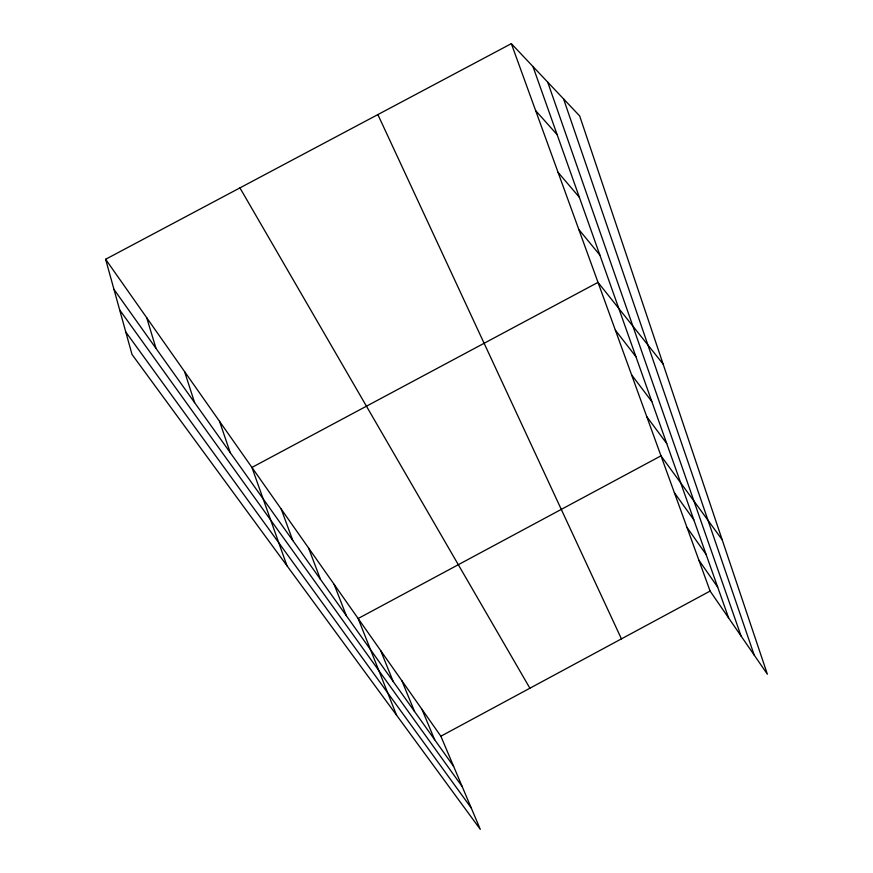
<?xml version="1.0" encoding="UTF-8"?>
<svg xmlns="http://www.w3.org/2000/svg" width="873" height="873" viewBox="0 0 873 873"><rect width="100%" height="100%" fill="white"/><g stroke="black" fill="none" stroke-linecap="round" stroke-linejoin="round"><path stroke-width="1.31" d="M440.865 736.212L710.098 591.076L511.338 43.65L105.622 259.27L132.009 354.449L480.292 829.35L440.865 736.212L105.622 259.27M511.338 43.65L579.683 115.967L767.378 674.218L710.098 591.076M535.662 110.642L557.127 134.66M558.076 172.385L579.356 197.287M578.799 229.457L599.849 255.047M663.109 364.085L598.016 282.372L251.937 467.437L286.966 565.748M615.367 330.18L635.904 356.664M631.583 374.823L651.847 401.58M646.751 416.628L666.743 443.549M722.189 539.798L660.992 455.837L358.137 618.52L396.549 715.162M125.777 332.002L471.234 807.951M674.371 492.688L693.784 519.762M119.656 309.893L462.166 786.54M113.959 289.367L453.622 766.352M686.975 527.401L706.093 554.453M698.858 560.139L717.693 587.147M239.933 187.891L529.9 688.219M377.867 114.581L621.434 638.872M421.943 709.291L434.656 739.715M401.918 680.809L414.544 711.484M380.683 650.603L393.199 681.507M334.141 584.375L346.308 615.64M308.551 547.982L320.467 579.356M281.215 509.09L292.804 540.518M532.956 66.523L728.639 617.986M547.698 82.127L741.057 636.013M563.565 98.922L754.217 655.121M219.527 421.321L230.21 452.607M184.552 371.56L194.603 402.617M146.708 317.717L155.994 348.382"/></g></svg>
